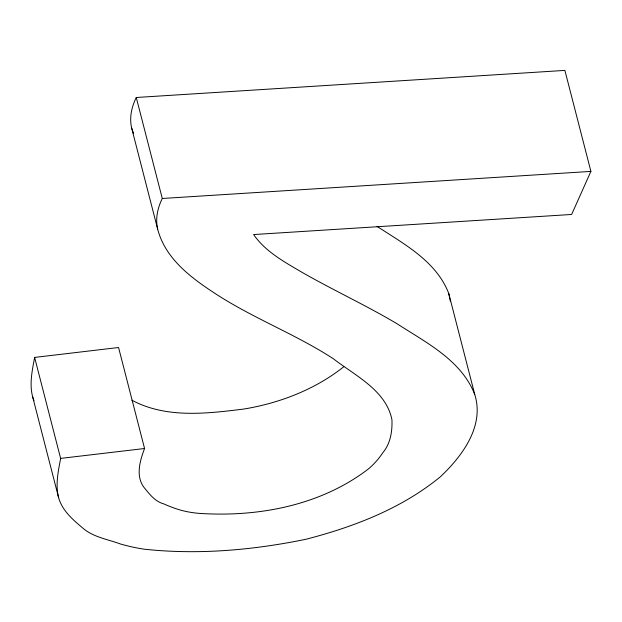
<?xml version="1.0" encoding="UTF-8"?>
<svg xmlns="http://www.w3.org/2000/svg" width="622" height="622" viewBox="0 0 622 622"><rect width="100%" height="100%" fill="white"/><g stroke="black" fill="none" stroke-linecap="round" stroke-linejoin="round"><path stroke-width="0.93" d="M474.765 394.503C461.353 360.177 426.365 342.745 397.17 323.829C366.164 305.386 333.361 290.249 302.059 272.343C284.417 261.948 265.578 251.786 253.597 234.556L571.634 214.466L590.9 171.4L564.893 70.403L136.265 97.491C131.615 106.922 129.228 117.597 131.639 128.015L157.646 229.013C165.234 258.744 191.211 277.956 215.609 293.809C253.286 318.394 295.847 334.309 333.54 358.878C355.286 375.75 386.106 390.352 391.946 419.772C392.389 431.194 390.562 443.299 383.105 452.357C378.884 458.624 373.923 464.44 368.045 469.221C320.353 505.585 258.052 517.271 199.25 513.375C192.346 512.8 185.465 511.626 178.825 509.605C173.639 508.026 168.593 506.028 163.633 503.836C155.609 501.643 150.376 495.221 145.354 489.047C135.021 477.634 139.709 461.205 144.568 448.509L118.561 347.511L34.614 357.417C32.258 370.3 29.218 383.805 32.639 396.789L58.647 497.779C62.425 511.23 73.831 520.521 84.063 529.143C94.412 537.385 108.345 539.499 120.598 544.032C128.319 546.233 136.164 547.99 144.11 549.172C198.053 555.026 252.952 550.182 305.97 539.258C353.98 526.857 401.664 508.524 440.353 476.802C462.232 456.128 484.686 426.187 474.765 394.503L448.757 293.514C436.403 261.318 404.316 244.197 377.025 226.369M34.614 357.417L60.622 458.406C58.266 471.297 55.226 484.795 58.647 497.779M136.265 97.491L162.28 198.48C157.63 207.919 155.236 218.586 157.646 229.013M343.764 366.762C315.113 389.504 279.737 403.11 243.801 409.051C206.831 413.63 166.183 418.629 131.903 400.203M60.622 458.406L144.568 448.509M162.28 198.48L590.9 171.4M33.985 400.7L32.639 396.789M131.639 128.015L133.543 133.349M448.757 293.514L449.83 298.513M449.978 299.353L450.281 301.032"/></g></svg>
